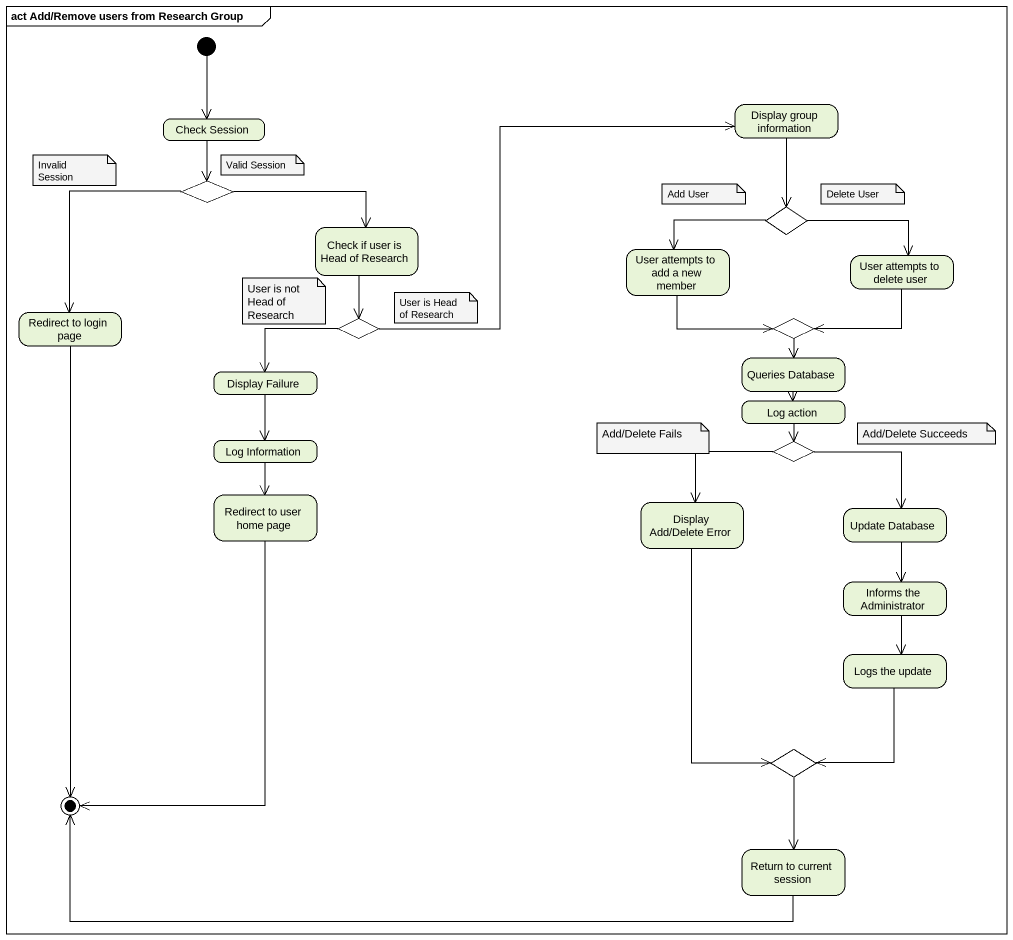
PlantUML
@startuml
mainframe act Add/Remove users from Research Group
hide empty description
state "Display group information" as Display_group_information
state "Check Session" as Check_Session
state choice1 <<choice>>
state "Check if user is Head of Research" as Check_if_user_is_Head_of
state "User attempts to add a new member" as User_attempts_to_add_a_new
state choice2 <<choice>>
state "User attempts to delete user" as User_attempts_to_delete_user
state "Redirect to login page" as Redirect_to_login_page
state choice3 <<choice>>
state choice4 <<choice>>
state "Display Failure" as Display_Failure
state "Queries Database" as Queries_Database
state "Log action" as Log_action
state "Log Information" as Log_Information
state choice5 <<choice>>
state "Redirect to user home page" as Redirect_to_user_home_page
state "Display Add/Delete Error" as Display_Add_Delete_Error
state "Update Database" as Update_Database
state "Informs the Administrator" as Informs_the_Administrator
state "Logs the update" as Logs_the_update
state choice6 <<choice>>
state "Return to current session" as Return_to_current_session
[*] --> Check_Session
Display_group_information --> choice2
Check_Session --> choice1
choice1 -right-> Check_if_user_is_Head_of
choice1 --> Redirect_to_login_page
Check_if_user_is_Head_of --> choice3
User_attempts_to_add_a_new -right-> choice4
choice2 -left-> User_attempts_to_add_a_new
choice2 -right-> User_attempts_to_delete_user
User_attempts_to_delete_user -left-> choice4
choice3 -right-> Display_group_information
choice3 -left-> Display_Failure
choice4 --> Queries_Database
Display_Failure --> Log_Information
Queries_Database --> Log_action
Log_action --> choice5
Log_Information --> Redirect_to_user_home_page
choice5 --> Display_Add_Delete_Error
choice5 --> Update_Database
Display_Add_Delete_Error --> choice6
Update_Database --> Informs_the_Administrator
Informs_the_Administrator --> Logs_the_update
Logs_the_update --> choice6
choice6 --> Return_to_current_session
Redirect_to_login_page --> [*]
Redirect_to_user_home_page --> [*]
Return_to_current_session -left-> [*]
note as N1
  Invalid Session
end note
note as N2
  Valid Session
end note
note as N3
  Add User
end note
note as N4
  Delete User
end note
note as N5
  User is not Head of Research
end note
note as N6
  User is Head of Research
end note
note as N7
  Add/Delete Fails
end note
note as N8
  Add/Delete Succeeds
end note
@enduml
